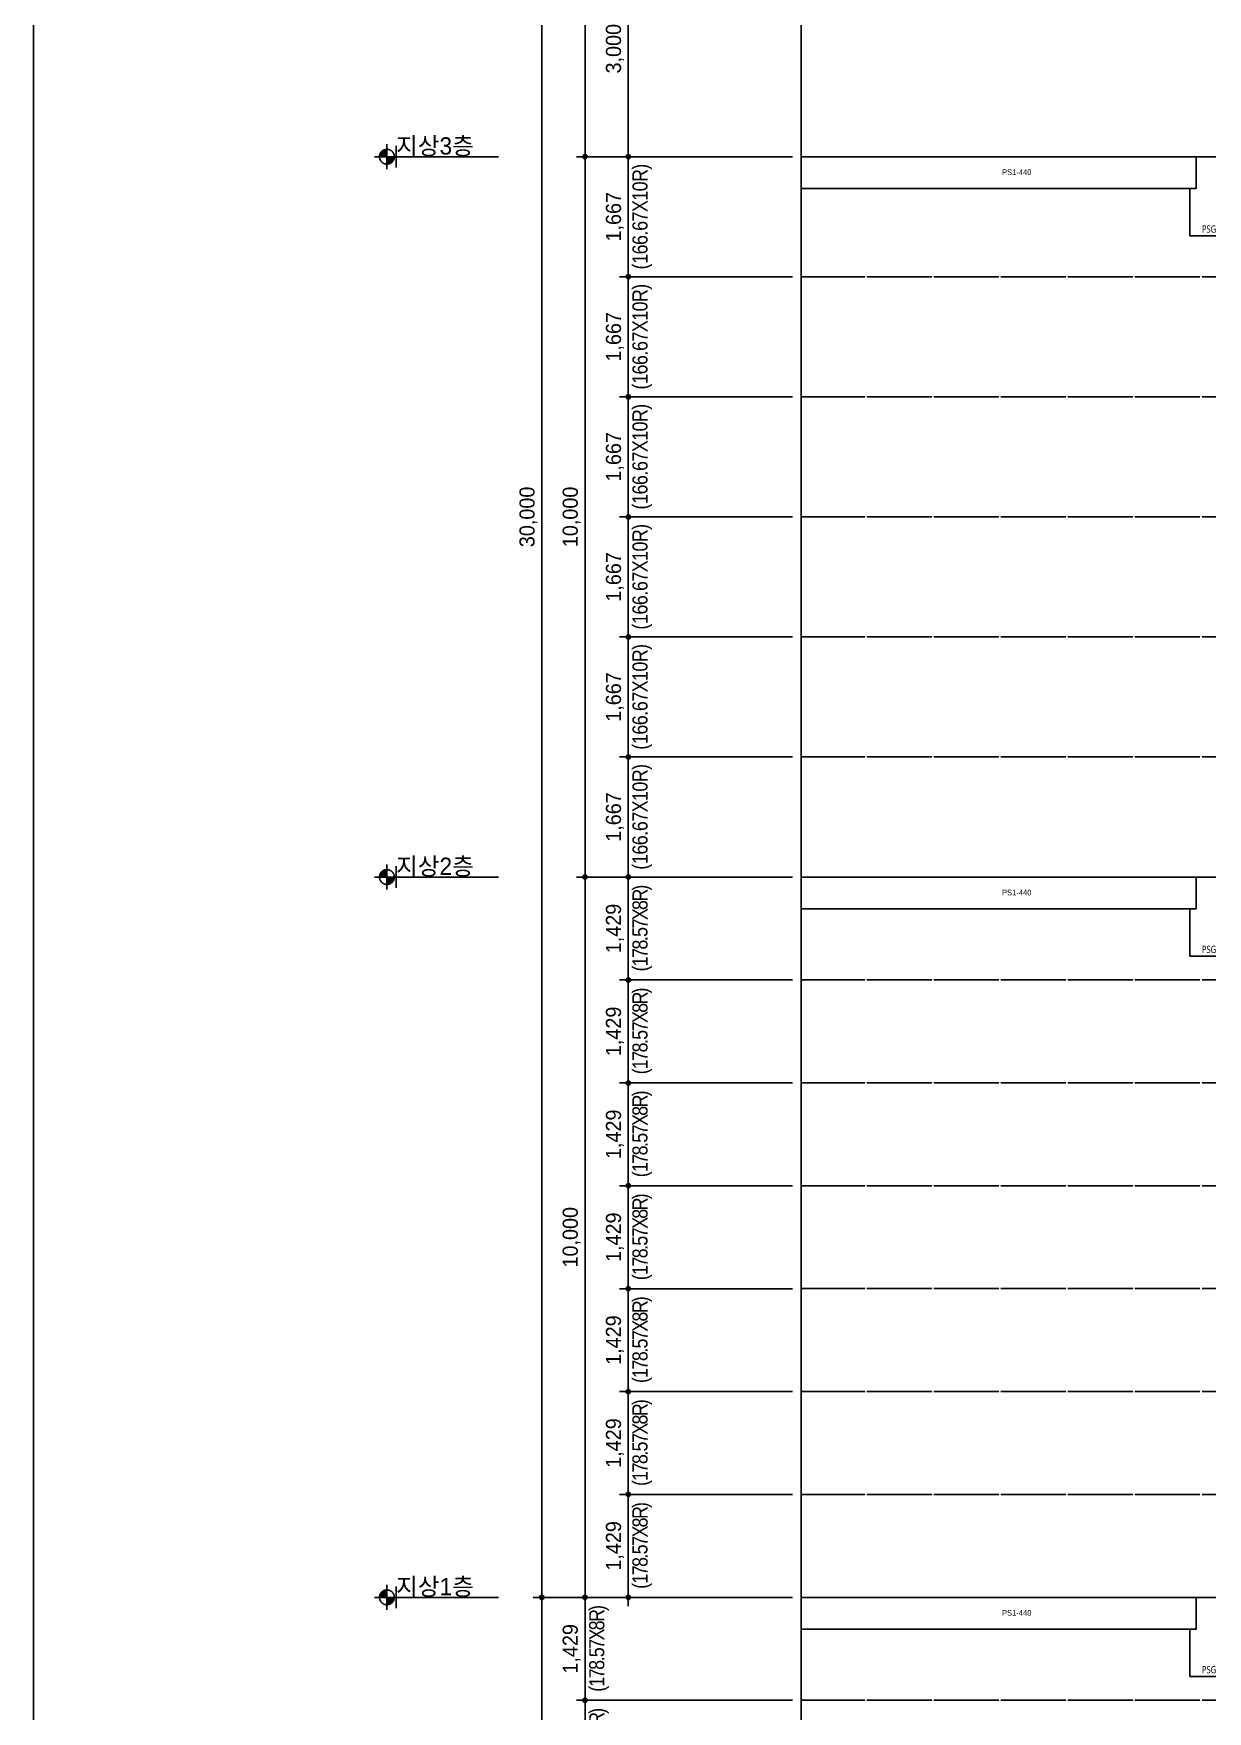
# Model space of a CAD drawing. Header units: millimetres. Extents: x 11948722 to 13111668, y -10771712 to -10232988.
# Drawn here: x 12495466 to 12511761, y -10493287 to -10469994 of the extents above; entities that cross this region are included whole.
import ezdxf
from ezdxf.enums import TextEntityAlignment as Align

# ---------------------------------------------------------------- set-up
doc = ezdxf.new("R2010")
doc.units = ezdxf.units.MM
doc.header["$LTSCALE"] = 150
doc.header["$MEASUREMENT"] = 0
doc.linetypes.add('CEN', pattern=[6.2, 6, -0.1, 0, -0.1])
doc.linetypes.add('Xref-계단단면도$0$CEN', pattern=[62, 60, -1, 0, -1])
doc.layers.get('0').update_dxf_attribs({"linetype": 'CONTINUOUS'})
doc.layers.get('Defpoints').update_dxf_attribs({"color": 117, "linetype": 'CONTINUOUS'})
for name, color, linetype in [('A-중심선', 10, 'CEN'), ('CON-C', 2, 'CONTINUOUS'), ('Xref-계단단면도$0$3 dim0', 7, 'CONTINUOUS'), ('Xref-계단단면도$0$A-TXT-3.0', 3, 'CONTINUOUS'), ('Xref-계단단면도$0$SYM', 7, 'CONTINUOUS'), ('Xref-계단단면도$0$SYM-1', 7, 'CONTINUOUS')]:
    doc.layers.add(name, color=color, linetype=linetype)
doc.styles.get("Standard").update_dxf_attribs({"font": 'NanumGothic.ttf'})
doc.styles.add('Xref-계단단면도$0$나눔고딕 Se', font='')
doc.styles.add('Xref-계단단면도$0$돋움', font='')
doc.styles.get('Xref-계단단면도$0$나눔고딕 Se').set_extended_font_data('Dotum')
doc.styles.get('Xref-계단단면도$0$돋움').set_extended_font_data('Dotum')
doc.dimstyles.new('Xref-계단단면도$0$A1-100', dxfattribs={"dimtxt": 3, "dimasz": 1, "dimexe": 2, "dimexo": 2, "dimgap": 1, "dimtad": 1, "dimdec": 0, "dimzin": 12, "dimdsep": 46, "dimlunit": 6, "dimtxsty": 'Xref-계단단면도$0$나눔고딕 Se', "dimblk1": 'Xref-계단단면도$0$DIMDOT', "dimblk2": 'Xref-계단단면도$0$DIMDOT', "dimsah": 1, "dimcen": -1, "dimdle": 2, "dimclrd": 256, "dimclre": 256, "dimclrt": 3, "dimadec": 0, "dimazin": 0, "dimtfac": 1, "dimtdec": 0, "dimtix": 1, "dimtmove": 2, "dimatfit": 3, "dimldrblk": 'Xref-계단단면도$0$DIMDOT', "dimfxl": 1, "dimtvp": 1, "dimtolj": 1, "dimtzin": 12, "dimlwd": -1, "dimlwe": -1, "dimarcsym": 0})

# ---------------------------------------------------------------- blocks, each defined once
blk = doc.blocks.new('Xref-계단단면도$0$DIMDOT')
at = {"color": 0}
blk.add_line((-2, 0), (2, 0), dxfattribs=at)
for radius in [0.5, 0.25]:
    blk.add_circle((0, 0), radius, dxfattribs=at)
blk = doc.blocks.new('*D244')
at = {"layer": 'Defpoints', "color": 0, "ltscale": 1200}
for p in [(12502521, -10461704), (12506121, -10461704), (12506121, -10491704)]:
    blk.add_point(p, dxfattribs=at)
at = {"layer": 'Xref-계단단면도$0$3 dim0'}
for p, q in [((12506001, -10461704), (12502401, -10461704)), ((12502521, -10491644), (12502521, -10461764)), ((12506001, -10491704), (12502401, -10491704))]:
    blk.add_line(p, q, dxfattribs=at)
at = {"layer": 'Xref-계단단면도$0$3 dim0', "ltscale": 1200, "xscale": 60, "yscale": 60, "zscale": 60}
for p, rotation in [((12502521, -10461704), 90), ((12502521, -10491704), 270)]:
    blk.add_blockref('Xref-계단단면도$0$DIMDOT', p, dxfattribs=dict(at, rotation=rotation))
at = {"layer": 'Xref-계단단면도$0$3 dim0', "color": 3, "ltscale": 1200, "insert": (12502335, -10476704), "char_height": 210, "attachment_point": 5, "rotation": 90, "style": 'Xref-계단단면도$0$나눔고딕 Se'}
blk.add_mtext('\\A1;30,000', dxfattribs=at)
blk = doc.blocks.new('*D245')
at = {"layer": 'Defpoints', "color": 0, "ltscale": 1200}
for p in [(12506121, -10491704), (12502521, -10501704), (12506121, -10501704)]:
    blk.add_point(p, dxfattribs=at)
at = {"layer": 'Xref-계단단면도$0$3 dim0'}
for p, q in [((12506001, -10491704), (12502401, -10491704)), ((12502521, -10491764), (12502521, -10501644)), ((12506001, -10501704), (12502401, -10501704))]:
    blk.add_line(p, q, dxfattribs=at)
at = {"layer": 'Xref-계단단면도$0$3 dim0', "ltscale": 1200, "xscale": 60, "yscale": 60, "zscale": 60}
for p, rotation in [((12502521, -10491704), 90), ((12502521, -10501704), 270)]:
    blk.add_blockref('Xref-계단단면도$0$DIMDOT', p, dxfattribs=dict(at, rotation=rotation))
at = {"layer": 'Xref-계단단면도$0$3 dim0', "color": 3, "ltscale": 1200, "insert": (12502335, -10496704), "char_height": 210, "attachment_point": 5, "rotation": 90, "style": 'Xref-계단단면도$0$나눔고딕 Se'}
blk.add_mtext('\\A1;10,000', dxfattribs=at)
blk = doc.blocks.new('*D246')
at = {"layer": 'Defpoints', "color": 0, "ltscale": 1200}
for p in [(12503121, -10461704), (12506121, -10461704), (12506121, -10471704)]:
    blk.add_point(p, dxfattribs=at)
at = {"layer": 'Xref-계단단면도$0$3 dim0'}
for p, q in [((12506001, -10461704), (12503001, -10461704)), ((12503121, -10471644), (12503121, -10461764)), ((12506001, -10471704), (12503001, -10471704))]:
    blk.add_line(p, q, dxfattribs=at)
at = {"layer": 'Xref-계단단면도$0$3 dim0', "ltscale": 1200, "xscale": 60, "yscale": 60, "zscale": 60}
for p, rotation in [((12503121, -10461704), 90), ((12503121, -10471704), 270)]:
    blk.add_blockref('Xref-계단단면도$0$DIMDOT', p, dxfattribs=dict(at, rotation=rotation))
at = {"layer": 'Xref-계단단면도$0$3 dim0', "color": 3, "ltscale": 1200, "insert": (12502935, -10466704), "char_height": 210, "attachment_point": 5, "rotation": 90, "style": 'Xref-계단단면도$0$나눔고딕 Se'}
blk.add_mtext('\\A1;10,000', dxfattribs=at)
blk = doc.blocks.new('*D254')
at = {"layer": 'Defpoints', "color": 0, "ltscale": 1200}
for p in [(12503121, -10471704), (12506121, -10471704), (12506121, -10481704)]:
    blk.add_point(p, dxfattribs=at)
at = {"layer": 'Xref-계단단면도$0$3 dim0'}
for p, q in [((12506001, -10471704), (12503001, -10471704)), ((12503121, -10481644), (12503121, -10471764)), ((12506001, -10481704), (12503001, -10481704))]:
    blk.add_line(p, q, dxfattribs=at)
at = {"layer": 'Xref-계단단면도$0$3 dim0', "ltscale": 1200, "xscale": 60, "yscale": 60, "zscale": 60}
for p, rotation in [((12503121, -10471704), 90), ((12503121, -10481704), 270)]:
    blk.add_blockref('Xref-계단단면도$0$DIMDOT', p, dxfattribs=dict(at, rotation=rotation))
at = {"layer": 'Xref-계단단면도$0$3 dim0', "color": 3, "ltscale": 1200, "insert": (12502935, -10476704), "char_height": 210, "attachment_point": 5, "rotation": 90, "style": 'Xref-계단단면도$0$나눔고딕 Se'}
blk.add_mtext('\\A1;10,000', dxfattribs=at)
blk = doc.blocks.new('*D255')
at = {"layer": 'Defpoints', "color": 0, "ltscale": 1200}
for p in [(12503121, -10481704), (12506121, -10481704), (12506121, -10491704)]:
    blk.add_point(p, dxfattribs=at)
at = {"layer": 'Xref-계단단면도$0$3 dim0'}
for p, q in [((12506001, -10481704), (12503001, -10481704)), ((12503121, -10491644), (12503121, -10481764)), ((12506001, -10491704), (12503001, -10491704))]:
    blk.add_line(p, q, dxfattribs=at)
at = {"layer": 'Xref-계단단면도$0$3 dim0', "ltscale": 1200, "xscale": 60, "yscale": 60, "zscale": 60}
for p, rotation in [((12503121, -10481704), 90), ((12503121, -10491704), 270)]:
    blk.add_blockref('Xref-계단단면도$0$DIMDOT', p, dxfattribs=dict(at, rotation=rotation))
at = {"layer": 'Xref-계단단면도$0$3 dim0', "color": 3, "ltscale": 1200, "insert": (12502935, -10486704), "char_height": 210, "attachment_point": 5, "rotation": 90, "style": 'Xref-계단단면도$0$나눔고딕 Se'}
blk.add_mtext('\\A1;10,000', dxfattribs=at)
blk = doc.blocks.new('*D263')
at = {"layer": 'Defpoints', "color": 0, "ltscale": 1200}
for p in [(12506121, -10471704), (12503721, -10473370), (12506121, -10473370)]:
    blk.add_point(p, dxfattribs=at)
at = {"layer": 'Xref-계단단면도$0$3 dim0'}
for p, q in [((12506001, -10471704), (12503601, -10471704)), ((12503721, -10471644), (12503721, -10471584)), ((12503721, -10471704), (12503721, -10473370)), ((12506001, -10473370), (12503601, -10473370)), ((12503721, -10473430), (12503721, -10473490))]:
    blk.add_line(p, q, dxfattribs=at)
at = {"layer": 'Xref-계단단면도$0$3 dim0', "ltscale": 1200, "xscale": 60, "yscale": 60, "zscale": 60}
for p, rotation in [((12503721, -10471704), 270), ((12503721, -10473370), 90)]:
    blk.add_blockref('Xref-계단단면도$0$DIMDOT', p, dxfattribs=dict(at, rotation=rotation))
at = {"layer": 'Xref-계단단면도$0$3 dim0', "color": 3, "ltscale": 1200, "char_height": 210, "attachment_point": 5, "rotation": 90, "style": 'Xref-계단단면도$0$나눔고딕 Se'}
for s, insert in [('\\W0.9;\\T0.95;(166.67X10R)', (12503915, -10472537)), ('\\A1;1,667', (12503535, -10472537))]:
    blk.add_mtext(s, dxfattribs=dict(at, insert=insert))
blk = doc.blocks.new('*D264')
at = {"layer": 'Defpoints', "color": 0, "ltscale": 1200}
for p in [(12503721, -10468704), (12506121, -10468704), (12506121, -10471704)]:
    blk.add_point(p, dxfattribs=at)
at = {"layer": 'Xref-계단단면도$0$3 dim0'}
for p, q in [((12506001, -10468704), (12503601, -10468704)), ((12503721, -10471644), (12503721, -10468764)), ((12506001, -10471704), (12503601, -10471704))]:
    blk.add_line(p, q, dxfattribs=at)
at = {"layer": 'Xref-계단단면도$0$3 dim0', "ltscale": 1200, "xscale": 60, "yscale": 60, "zscale": 60}
for p, rotation in [((12503721, -10468704), 90), ((12503721, -10471704), 270)]:
    blk.add_blockref('Xref-계단단면도$0$DIMDOT', p, dxfattribs=dict(at, rotation=rotation))
at = {"layer": 'Xref-계단단면도$0$3 dim0', "color": 3, "ltscale": 1200, "insert": (12503535, -10470204), "char_height": 210, "attachment_point": 5, "rotation": 90, "style": 'Xref-계단단면도$0$나눔고딕 Se'}
blk.add_mtext('\\A1;3,000', dxfattribs=at)
blk = doc.blocks.new('*D258')
at = {"layer": 'Defpoints', "color": 0, "ltscale": 1200}
for p in [(12506121, -10473370), (12503721, -10475037), (12506121, -10475037)]:
    blk.add_point(p, dxfattribs=at)
at = {"layer": 'Xref-계단단면도$0$3 dim0'}
for p, q in [((12503721, -10473310), (12503721, -10473250)), ((12506001, -10473370), (12503601, -10473370)), ((12503721, -10473370), (12503721, -10475037)), ((12506001, -10475037), (12503601, -10475037)), ((12503721, -10475097), (12503721, -10475157))]:
    blk.add_line(p, q, dxfattribs=at)
at = {"layer": 'Xref-계단단면도$0$3 dim0', "ltscale": 1200, "xscale": 60, "yscale": 60, "zscale": 60}
for p, rotation in [((12503721, -10473370), 270), ((12503721, -10475037), 90)]:
    blk.add_blockref('Xref-계단단면도$0$DIMDOT', p, dxfattribs=dict(at, rotation=rotation))
at = {"layer": 'Xref-계단단면도$0$3 dim0', "color": 3, "ltscale": 1200, "char_height": 210, "attachment_point": 5, "rotation": 90, "style": 'Xref-계단단면도$0$나눔고딕 Se'}
for s, insert in [('\\W0.9;\\T0.95;(166.67X10R)', (12503915, -10474204)), ('\\A1;1,667', (12503535, -10474204))]:
    blk.add_mtext(s, dxfattribs=dict(at, insert=insert))
blk = doc.blocks.new('*D259')
at = {"layer": 'Defpoints', "color": 0, "ltscale": 1200}
for p in [(12506121, -10475037), (12503721, -10476704), (12506121, -10476704)]:
    blk.add_point(p, dxfattribs=at)
at = {"layer": 'Xref-계단단면도$0$3 dim0'}
for p, q in [((12503721, -10474977), (12503721, -10474917)), ((12506001, -10475037), (12503601, -10475037)), ((12503721, -10475037), (12503721, -10476704)), ((12506001, -10476704), (12503601, -10476704)), ((12503721, -10476764), (12503721, -10476824))]:
    blk.add_line(p, q, dxfattribs=at)
at = {"layer": 'Xref-계단단면도$0$3 dim0', "ltscale": 1200, "xscale": 60, "yscale": 60, "zscale": 60}
for p, rotation in [((12503721, -10475037), 270), ((12503721, -10476704), 90)]:
    blk.add_blockref('Xref-계단단면도$0$DIMDOT', p, dxfattribs=dict(at, rotation=rotation))
at = {"layer": 'Xref-계단단면도$0$3 dim0', "color": 3, "ltscale": 1200, "char_height": 210, "attachment_point": 5, "rotation": 90, "style": 'Xref-계단단면도$0$나눔고딕 Se'}
for s, insert in [('\\W0.9;\\T0.95;(166.67X10R)', (12503915, -10475870)), ('\\A1;1,667', (12503535, -10475870))]:
    blk.add_mtext(s, dxfattribs=dict(at, insert=insert))
blk = doc.blocks.new('*D260')
at = {"layer": 'Defpoints', "color": 0, "ltscale": 1200}
for p in [(12506121, -10476704), (12503721, -10478370), (12506121, -10478370)]:
    blk.add_point(p, dxfattribs=at)
at = {"layer": 'Xref-계단단면도$0$3 dim0'}
for p, q in [((12503721, -10476644), (12503721, -10476584)), ((12506001, -10476704), (12503601, -10476704)), ((12503721, -10476704), (12503721, -10478370)), ((12506001, -10478370), (12503601, -10478370)), ((12503721, -10478430), (12503721, -10478490))]:
    blk.add_line(p, q, dxfattribs=at)
at = {"layer": 'Xref-계단단면도$0$3 dim0', "ltscale": 1200, "xscale": 60, "yscale": 60, "zscale": 60}
for p, rotation in [((12503721, -10476704), 270), ((12503721, -10478370), 90)]:
    blk.add_blockref('Xref-계단단면도$0$DIMDOT', p, dxfattribs=dict(at, rotation=rotation))
at = {"layer": 'Xref-계단단면도$0$3 dim0', "color": 3, "ltscale": 1200, "char_height": 210, "attachment_point": 5, "rotation": 90, "style": 'Xref-계단단면도$0$나눔고딕 Se'}
for s, insert in [('\\W0.9;\\T0.95;(166.67X10R)', (12503915, -10477537)), ('\\A1;1,667', (12503535, -10477537))]:
    blk.add_mtext(s, dxfattribs=dict(at, insert=insert))
blk = doc.blocks.new('*D261')
at = {"layer": 'Defpoints', "color": 0, "ltscale": 1200}
for p in [(12506121, -10478370), (12503721, -10480037), (12506121, -10480037)]:
    blk.add_point(p, dxfattribs=at)
at = {"layer": 'Xref-계단단면도$0$3 dim0'}
for p, q in [((12503721, -10478310), (12503721, -10478250)), ((12506001, -10478370), (12503601, -10478370)), ((12503721, -10478370), (12503721, -10480037)), ((12506001, -10480037), (12503601, -10480037)), ((12503721, -10480097), (12503721, -10480157))]:
    blk.add_line(p, q, dxfattribs=at)
at = {"layer": 'Xref-계단단면도$0$3 dim0', "ltscale": 1200, "xscale": 60, "yscale": 60, "zscale": 60}
for p, rotation in [((12503721, -10478370), 270), ((12503721, -10480037), 90)]:
    blk.add_blockref('Xref-계단단면도$0$DIMDOT', p, dxfattribs=dict(at, rotation=rotation))
at = {"layer": 'Xref-계단단면도$0$3 dim0', "color": 3, "ltscale": 1200, "char_height": 210, "attachment_point": 5, "rotation": 90, "style": 'Xref-계단단면도$0$나눔고딕 Se'}
for s, insert in [('\\W0.9;\\T0.95;(166.67X10R)', (12503915, -10479204)), ('\\A1;1,667', (12503535, -10479204))]:
    blk.add_mtext(s, dxfattribs=dict(at, insert=insert))
blk = doc.blocks.new('*D262')
at = {"layer": 'Defpoints', "color": 0, "ltscale": 1200}
for p in [(12506121, -10480037), (12503721, -10481704), (12506121, -10481704)]:
    blk.add_point(p, dxfattribs=at)
at = {"layer": 'Xref-계단단면도$0$3 dim0'}
for p, q in [((12506001, -10480037), (12503601, -10480037)), ((12503721, -10479977), (12503721, -10479917)), ((12503721, -10480037), (12503721, -10481704)), ((12506001, -10481704), (12503601, -10481704)), ((12503721, -10481764), (12503721, -10481824))]:
    blk.add_line(p, q, dxfattribs=at)
at = {"layer": 'Xref-계단단면도$0$3 dim0', "ltscale": 1200, "xscale": 60, "yscale": 60, "zscale": 60}
for p, rotation in [((12503721, -10480037), 270), ((12503721, -10481704), 90)]:
    blk.add_blockref('Xref-계단단면도$0$DIMDOT', p, dxfattribs=dict(at, rotation=rotation))
at = {"layer": 'Xref-계단단면도$0$3 dim0', "color": 3, "ltscale": 1200, "char_height": 210, "attachment_point": 5, "rotation": 90, "style": 'Xref-계단단면도$0$나눔고딕 Se'}
for s, insert in [('\\W0.9;\\T0.95;(166.67X10R)', (12503915, -10480870)), ('\\A1;1,667', (12503535, -10480870))]:
    blk.add_mtext(s, dxfattribs=dict(at, insert=insert))
blk = doc.blocks.new('*D918')
at = {"layer": 'Defpoints', "color": 0, "ltscale": 1200}
for p in [(12506121, -10481704), (12503721, -10483132), (12506121, -10483132)]:
    blk.add_point(p, dxfattribs=at)
at = {"layer": 'Xref-계단단면도$0$3 dim0'}
for p, q in [((12506001, -10481704), (12503601, -10481704)), ((12503721, -10481764), (12503721, -10483072)), ((12506001, -10483132), (12503601, -10483132))]:
    blk.add_line(p, q, dxfattribs=at)
at = {"layer": 'Xref-계단단면도$0$3 dim0', "ltscale": 1200, "xscale": 60, "yscale": 60, "zscale": 60}
for p, rotation in [((12503721, -10481704), 90), ((12503721, -10483132), 270)]:
    blk.add_blockref('Xref-계단단면도$0$DIMDOT', p, dxfattribs=dict(at, rotation=rotation))
at = {"layer": 'Xref-계단단면도$0$3 dim0', "color": 3, "ltscale": 1200, "char_height": 210, "attachment_point": 5, "rotation": 90, "style": 'Xref-계단단면도$0$나눔고딕 Se'}
for s, insert in [('\\W0.9;\\T0.8;(178.57X8R)', (12503915, -10482418)), ('\\A1;1,429', (12503535, -10482418))]:
    blk.add_mtext(s, dxfattribs=dict(at, insert=insert))
blk = doc.blocks.new('*D919')
at = {"layer": 'Defpoints', "color": 0, "ltscale": 1200}
for p in [(12506121, -10483132), (12503721, -10484561), (12506121, -10484561)]:
    blk.add_point(p, dxfattribs=at)
at = {"layer": 'Xref-계단단면도$0$3 dim0'}
for p, q in [((12506001, -10483132), (12503601, -10483132)), ((12503721, -10483192), (12503721, -10484501)), ((12506001, -10484561), (12503601, -10484561))]:
    blk.add_line(p, q, dxfattribs=at)
at = {"layer": 'Xref-계단단면도$0$3 dim0', "ltscale": 1200, "xscale": 60, "yscale": 60, "zscale": 60}
for p, rotation in [((12503721, -10483132), 90), ((12503721, -10484561), 270)]:
    blk.add_blockref('Xref-계단단면도$0$DIMDOT', p, dxfattribs=dict(at, rotation=rotation))
at = {"layer": 'Xref-계단단면도$0$3 dim0', "color": 3, "ltscale": 1200, "char_height": 210, "attachment_point": 5, "rotation": 90, "style": 'Xref-계단단면도$0$나눔고딕 Se'}
for s, insert in [('\\W0.9;\\T0.8;(178.57X8R)', (12503915, -10483846)), ('\\A1;1,429', (12503535, -10483846))]:
    blk.add_mtext(s, dxfattribs=dict(at, insert=insert))
blk = doc.blocks.new('*D941')
at = {"layer": 'Defpoints', "color": 0, "ltscale": 1200}
for p in [(12506121, -10484561), (12503721, -10485989), (12506121, -10485989)]:
    blk.add_point(p, dxfattribs=at)
at = {"layer": 'Xref-계단단면도$0$3 dim0'}
for p, q in [((12506001, -10484561), (12503601, -10484561)), ((12503721, -10484621), (12503721, -10485929)), ((12506001, -10485989), (12503601, -10485989))]:
    blk.add_line(p, q, dxfattribs=at)
at = {"layer": 'Xref-계단단면도$0$3 dim0', "ltscale": 1200, "xscale": 60, "yscale": 60, "zscale": 60}
for p, rotation in [((12503721, -10484561), 90), ((12503721, -10485989), 270)]:
    blk.add_blockref('Xref-계단단면도$0$DIMDOT', p, dxfattribs=dict(at, rotation=rotation))
at = {"layer": 'Xref-계단단면도$0$3 dim0', "color": 3, "ltscale": 1200, "char_height": 210, "attachment_point": 5, "rotation": 90, "style": 'Xref-계단단면도$0$나눔고딕 Se'}
for s, insert in [('\\W0.9;\\T0.8;(178.57X8R)', (12503915, -10485275)), ('\\A1;1,429', (12503535, -10485275))]:
    blk.add_mtext(s, dxfattribs=dict(at, insert=insert))
blk = doc.blocks.new('*D942')
at = {"layer": 'Defpoints', "color": 0, "ltscale": 1200}
for p in [(12506121, -10485989), (12503721, -10487418), (12506121, -10487418)]:
    blk.add_point(p, dxfattribs=at)
at = {"layer": 'Xref-계단단면도$0$3 dim0'}
for p, q in [((12506001, -10485989), (12503601, -10485989)), ((12503721, -10486049), (12503721, -10487358)), ((12506001, -10487418), (12503601, -10487418))]:
    blk.add_line(p, q, dxfattribs=at)
at = {"layer": 'Xref-계단단면도$0$3 dim0', "ltscale": 1200, "xscale": 60, "yscale": 60, "zscale": 60}
for p, rotation in [((12503721, -10485989), 90), ((12503721, -10487418), 270)]:
    blk.add_blockref('Xref-계단단면도$0$DIMDOT', p, dxfattribs=dict(at, rotation=rotation))
at = {"layer": 'Xref-계단단면도$0$3 dim0', "color": 3, "ltscale": 1200, "char_height": 210, "attachment_point": 5, "rotation": 90, "style": 'Xref-계단단면도$0$나눔고딕 Se'}
for s, insert in [('\\W0.9;\\T0.8;(178.57X8R)', (12503915, -10486704)), ('\\A1;1,429', (12503535, -10486704))]:
    blk.add_mtext(s, dxfattribs=dict(at, insert=insert))
blk = doc.blocks.new('*D943')
at = {"layer": 'Defpoints', "color": 0, "ltscale": 1200}
for p in [(12506121, -10487418), (12503721, -10488846), (12506121, -10488846)]:
    blk.add_point(p, dxfattribs=at)
at = {"layer": 'Xref-계단단면도$0$3 dim0'}
for p, q in [((12506001, -10487418), (12503601, -10487418)), ((12503721, -10487478), (12503721, -10488786)), ((12506001, -10488846), (12503601, -10488846))]:
    blk.add_line(p, q, dxfattribs=at)
at = {"layer": 'Xref-계단단면도$0$3 dim0', "ltscale": 1200, "xscale": 60, "yscale": 60, "zscale": 60}
for p, rotation in [((12503721, -10487418), 90), ((12503721, -10488846), 270)]:
    blk.add_blockref('Xref-계단단면도$0$DIMDOT', p, dxfattribs=dict(at, rotation=rotation))
at = {"layer": 'Xref-계단단면도$0$3 dim0', "color": 3, "ltscale": 1200, "char_height": 210, "attachment_point": 5, "rotation": 90, "style": 'Xref-계단단면도$0$나눔고딕 Se'}
for s, insert in [('\\W0.9;\\T0.8;(178.57X8R)', (12503915, -10488132)), ('\\A1;1,429', (12503535, -10488132))]:
    blk.add_mtext(s, dxfattribs=dict(at, insert=insert))
blk = doc.blocks.new('*D944')
at = {"layer": 'Defpoints', "color": 0, "ltscale": 1200}
for p in [(12506121, -10488846), (12503721, -10490275), (12506121, -10490275)]:
    blk.add_point(p, dxfattribs=at)
at = {"layer": 'Xref-계단단면도$0$3 dim0'}
for p, q in [((12506001, -10488846), (12503601, -10488846)), ((12503721, -10488906), (12503721, -10490215)), ((12506001, -10490275), (12503601, -10490275))]:
    blk.add_line(p, q, dxfattribs=at)
at = {"layer": 'Xref-계단단면도$0$3 dim0', "ltscale": 1200, "xscale": 60, "yscale": 60, "zscale": 60}
for p, rotation in [((12503721, -10488846), 90), ((12503721, -10490275), 270)]:
    blk.add_blockref('Xref-계단단면도$0$DIMDOT', p, dxfattribs=dict(at, rotation=rotation))
at = {"layer": 'Xref-계단단면도$0$3 dim0', "color": 3, "ltscale": 1200, "char_height": 210, "attachment_point": 5, "rotation": 90, "style": 'Xref-계단단면도$0$나눔고딕 Se'}
for s, insert in [('\\W0.9;\\T0.8;(178.57X8R)', (12503915, -10489561)), ('\\A1;1,429', (12503535, -10489561))]:
    blk.add_mtext(s, dxfattribs=dict(at, insert=insert))
blk = doc.blocks.new('*D945')
at = {"layer": 'Defpoints', "color": 0, "ltscale": 1200}
for p in [(12506121, -10490275), (12503721, -10491704), (12506121, -10491704)]:
    blk.add_point(p, dxfattribs=at)
at = {"layer": 'Xref-계단단면도$0$3 dim0'}
for p, q in [((12506001, -10490275), (12503601, -10490275)), ((12503721, -10490335), (12503721, -10491644)), ((12506001, -10491704), (12503601, -10491704))]:
    blk.add_line(p, q, dxfattribs=at)
at = {"layer": 'Xref-계단단면도$0$3 dim0', "ltscale": 1200, "xscale": 60, "yscale": 60, "zscale": 60}
for p, rotation in [((12503721, -10490275), 90), ((12503721, -10491704), 270)]:
    blk.add_blockref('Xref-계단단면도$0$DIMDOT', p, dxfattribs=dict(at, rotation=rotation))
at = {"layer": 'Xref-계단단면도$0$3 dim0', "color": 3, "ltscale": 1200, "char_height": 210, "attachment_point": 5, "rotation": 90, "style": 'Xref-계단단면도$0$나눔고딕 Se'}
for s, insert in [('\\W0.9;\\T0.8;(178.57X8R)', (12503915, -10490989)), ('\\A1;1,429', (12503535, -10490989))]:
    blk.add_mtext(s, dxfattribs=dict(at, insert=insert))
blk = doc.blocks.new('*D946')
at = {"layer": 'Defpoints', "color": 0, "ltscale": 1200}
for p in [(12506121, -10491704), (12503121, -10493132), (12506121, -10493132)]:
    blk.add_point(p, dxfattribs=at)
at = {"layer": 'Xref-계단단면도$0$3 dim0'}
for p, q in [((12506001, -10491704), (12503001, -10491704)), ((12503121, -10491764), (12503121, -10493072)), ((12506001, -10493132), (12503001, -10493132))]:
    blk.add_line(p, q, dxfattribs=at)
at = {"layer": 'Xref-계단단면도$0$3 dim0', "ltscale": 1200, "xscale": 60, "yscale": 60, "zscale": 60}
for p, rotation in [((12503121, -10491704), 90), ((12503121, -10493132), 270)]:
    blk.add_blockref('Xref-계단단면도$0$DIMDOT', p, dxfattribs=dict(at, rotation=rotation))
at = {"layer": 'Xref-계단단면도$0$3 dim0', "color": 3, "ltscale": 1200, "char_height": 210, "attachment_point": 5, "rotation": 90, "style": 'Xref-계단단면도$0$나눔고딕 Se'}
for s, insert in [('\\W0.9;\\T0.8;(178.57X8R)', (12503315, -10492418)), ('\\A1;1,429', (12502935, -10492418))]:
    blk.add_mtext(s, dxfattribs=dict(at, insert=insert))
blk = doc.blocks.new('*D947')
at = {"layer": 'Defpoints', "color": 0, "ltscale": 1200}
for p in [(12506121, -10493132), (12503121, -10494561), (12506121, -10494561)]:
    blk.add_point(p, dxfattribs=at)
at = {"layer": 'Xref-계단단면도$0$3 dim0'}
for p, q in [((12506001, -10493132), (12503001, -10493132)), ((12503121, -10493192), (12503121, -10494501)), ((12506001, -10494561), (12503001, -10494561))]:
    blk.add_line(p, q, dxfattribs=at)
at = {"layer": 'Xref-계단단면도$0$3 dim0', "ltscale": 1200, "xscale": 60, "yscale": 60, "zscale": 60}
for p, rotation in [((12503121, -10493132), 90), ((12503121, -10494561), 270)]:
    blk.add_blockref('Xref-계단단면도$0$DIMDOT', p, dxfattribs=dict(at, rotation=rotation))
at = {"layer": 'Xref-계단단면도$0$3 dim0', "color": 3, "ltscale": 1200, "char_height": 210, "attachment_point": 5, "rotation": 90, "style": 'Xref-계단단면도$0$나눔고딕 Se'}
for s, insert in [('\\W0.9;\\T0.8;(178.57X8R)', (12503315, -10493846)), ('\\A1;1,429', (12502935, -10493846))]:
    blk.add_mtext(s, dxfattribs=dict(at, insert=insert))
blk = doc.blocks.new('PSG4p')
at = {"layer": 'CON-C', "ltscale": 1200, "flags": 128}
blk.add_lwpolyline([(-400, 0), (-400, 660), (-310, 660), (-310, 1100), (400, 1100), (400, 1100), (400, 1100), (400, 0)], close=True, dxfattribs=at)
at = {"layer": 'Defpoints', "color": 1, "width": 0.8}
blk.add_text('PSG4p', height=99.8, dxfattribs=at).set_placement((-231, 96), align=Align.MIDDLE_LEFT)

msp = doc.modelspace()

# ---------------------------------------------------------------- hatches: boundary and pattern name
at = {"layer": 'Xref-계단단면도$0$SYM', "linetype": 'Xref-계단단면도$0$CEN'}
h = msp.add_hatch(color=7, dxfattribs=at)
h.paths.add_polyline_path([(12500473.9, -10471703.5), (12500370.7, -10471703.5), (12500370.7, -10471806.7, 0.4142136)])
h.paths.add_polyline_path([(12500370.7, -10471600.3, 0.4142136), (12500267.5, -10471703.5), (12500370.7, -10471703.5)])
h = msp.add_hatch(color=7, dxfattribs=at)
h.paths.add_polyline_path([(12500473.9, -10481703.5), (12500370.7, -10481703.5), (12500370.7, -10481806.7, 0.4142136)])
h.paths.add_polyline_path([(12500370.7, -10481600.3, 0.4142136), (12500267.5, -10481703.5), (12500370.7, -10481703.5)])
h = msp.add_hatch(color=7, dxfattribs=at)
h.paths.add_polyline_path([(12500473.9, -10491703.5), (12500370.7, -10491703.5), (12500370.7, -10491806.7, 0.4142136)])
h.paths.add_polyline_path([(12500370.7, -10491600.3, 0.4142136), (12500267.5, -10491703.5), (12500370.7, -10491703.5)])

# ---------------------------------------------------------------- linework, layer by layer
at = {"layer": 'A-중심선'}
for p, q in [((12523746.5, -10471703.5), (12506120.5, -10471703.5)), ((12523746.5, -10473370.2), (12506120.5, -10473370.2)), ((12523746.5, -10475036.9), (12506120.5, -10475036.9)), ((12523746.5, -10476703.5), (12506120.5, -10476703.5)), ((12523746.5, -10478370.2), (12506120.5, -10478370.2)), ((12523746.5, -10480036.9), (12506120.5, -10480036.9)), ((12523746.5, -10481703.5), (12506120.5, -10481703.5)), ((12523746.5, -10483132.1), (12506120.5, -10483132.1)), ((12523746.5, -10484560.7), (12506120.5, -10484560.7)), ((12523746.5, -10485989.2), (12506120.5, -10485989.2)), ((12523746.5, -10487417.8), (12506120.5, -10487417.8)), ((12523746.5, -10488846.4), (12506120.5, -10488846.4)), ((12523746.5, -10490275), (12506120.5, -10490275)), ((12523746.5, -10491703.5), (12506120.5, -10491703.5)), ((12523746.5, -10493132.1), (12506120.5, -10493132.1))]:
    msp.add_line(p, q, dxfattribs=at)
at = {"layer": 'CON-C', "ltscale": 1200}
for p, q in [((12511605.8, -10471703.5), (12506120.5, -10471703.5)), ((12511515.8, -10472143.5), (12506120.5, -10472143.5)), ((12511605.8, -10481703.5), (12506120.5, -10481703.5)), ((12511515.8, -10482143.5), (12506120.5, -10482143.5)), ((12511605.8, -10491703.5), (12506120.5, -10491703.5)), ((12511515.8, -10492143.5), (12506120.5, -10492143.5))]:
    msp.add_line(p, q, dxfattribs=at)
at = {"layer": 'Defpoints'}
for p, q in [((12500498.6, -10471853.5), (12500498.6, -10471553.5)), ((12500498.6, -10471853.5), (12500498.6, -10471553.5)), ((12500498.6, -10481853.5), (12500498.6, -10481553.5)), ((12500498.6, -10481853.5), (12500498.6, -10481553.5)), ((12500498.6, -10481853.5), (12500498.6, -10481553.5)), ((12500498.6, -10491853.5), (12500498.6, -10491553.5)), ((12500498.6, -10491853.5), (12500498.6, -10491553.5)), ((12500498.6, -10491853.5), (12500498.6, -10491553.5))]:
    msp.add_line(p, q, dxfattribs=at)
at = {"layer": 'Defpoints', "ltscale": 1200}
for points in [[(12495465.7, -10508461.3), (12536415.7, -10508461.3), (12536415.7, -10453936.3), (12495465.7, -10453936.3)], [(12506120.5, -10458703.5), (12523746.5, -10458703.5), (12523746.5, -10505543), (12506120.5, -10505543)]]:
    msp.add_lwpolyline(points, close=True, dxfattribs=at)
at = {"layer": 'Xref-계단단면도$0$SYM', "color": 7, "linetype": 'Xref-계단단면도$0$CEN'}
for p, q in [((12500198.6, -10471703.5), (12500542.7, -10471703.5)), ((12500370.7, -10471531.5), (12500370.7, -10471875.6)), ((12500198.6, -10481703.5), (12500542.7, -10481703.5)), ((12500370.7, -10481531.5), (12500370.7, -10481875.6)), ((12500198.6, -10491703.5), (12500542.7, -10491703.5)), ((12500370.7, -10491531.5), (12500370.7, -10491875.6))]:
    msp.add_line(p, q, dxfattribs=at)
for centre in [(12500370.7, -10471703.5), (12500370.7, -10481703.5), (12500370.7, -10491703.5)]:
    msp.add_circle(centre, 103.2, dxfattribs=at)
at = {"layer": 'Xref-계단단면도$0$SYM-1', "color": 7}
for p, q in [((12500198.6, -10471703.5), (12501920.5, -10471703.5)), ((12500198.6, -10481703.5), (12501920.5, -10481703.5)), ((12500198.6, -10491703.5), (12501920.5, -10491703.5))]:
    msp.add_line(p, q, dxfattribs=at)

# ---------------------------------------------------------------- block references
at = {"layer": 'CON-C', "ltscale": 1200}
for p in [(12511915.8, -10472803.5), (12511915.8, -10482803.5), (12511915.8, -10492803.5)]:
    msp.add_blockref('PSG4p', p, dxfattribs=at)

# ---------------------------------------------------------------- texts
at = {"layer": 'Defpoints', "style": 'Xref-계단단면도$0$돋움'}
for p in [(12508909.9, -10471958.5), (12508909.9, -10481958.5), (12508909.9, -10491958.5)]:
    msp.add_text('PS1-440', height=80, dxfattribs=at).set_placement(p)
at = {"layer": 'Xref-계단단면도$0$A-TXT-3.0', "style": 'Xref-계단단면도$0$돋움'}
for s, p in [('지상3층', (12500498.6, -10471553.5)), ('지상2층', (12500498.6, -10481553.5)), ('지상1층', (12500498.6, -10491553.5))]:
    msp.add_text(s, height=240, dxfattribs=at).set_placement(p, align=Align.MIDDLE_LEFT)

# ---------------------------------------------------------------- dimensions: what is measured, and where the dimension line sits
at = {"layer": 'Xref-계단단면도$0$3 dim0'}
for base, p1, p2, angle, picture, middle in [((12502520.5, -10461703.5), (12506120.5, -10491703.5), (12506120.5, -10461703.5), 90, '*D244', (12502335.1, -10476703.5)), ((12503120.5, -10461703.5), (12506120.5, -10471703.5), (12506120.5, -10461703.5), 270, '*D246', (12502935.1, -10466703.5)), ((12503720.5, -10468703.5), (12506120.5, -10471703.5), (12506120.5, -10468703.5), 270, '*D264', (12503535.1, -10470203.5)), ((12503120.5, -10471703.5), (12506120.5, -10481703.5), (12506120.5, -10471703.5), 270, '*D254', (12502935.1, -10476703.5)), ((12503120.5, -10481703.5), (12506120.5, -10491703.5), (12506120.5, -10481703.5), 270, '*D255', (12502935.1, -10486703.5)), ((12502520.5, -10501703.5), (12506120.5, -10491703.5), (12506120.5, -10501703.5), 270, '*D245', (12502335.1, -10496703.5))]:
    dim = msp.add_linear_dim(base=base, p1=p1, p2=p2, angle=angle, dimstyle='Xref-계단단면도$0$A1-100', override={"dimscale": 60, "dimtxt": 3.5}, dxfattribs=at)
    dim.commit()
    dim.dimension.update_dxf_attribs({"geometry": picture, "text_midpoint": middle})
for base, p1, p2, text, picture, middle in [((12503720.5, -10473370.2), (12506120.5, -10471703.5), (12506120.5, -10473370.2), '<>\\X\\W0.9;\\T0.95;(166.67X10R)', '*D263', (12503720.5, -10472536.9)), ((12503720.5, -10475036.9), (12506120.5, -10473370.2), (12506120.5, -10475036.9), '<>\\X\\W0.9;\\T0.95;(166.67X10R)', '*D258', (12503720.5, -10474203.5)), ((12503720.5, -10476703.5), (12506120.5, -10475036.9), (12506120.5, -10476703.5), '<>\\X\\W0.9;\\T0.95;(166.67X10R)', '*D259', (12503720.5, -10475870.2)), ((12503720.5, -10478370.2), (12506120.5, -10476703.5), (12506120.5, -10478370.2), '<>\\X\\W0.9;\\T0.95;(166.67X10R)', '*D260', (12503720.5, -10477536.9)), ((12503720.5, -10480036.9), (12506120.5, -10478370.2), (12506120.5, -10480036.9), '<>\\X\\W0.9;\\T0.95;(166.67X10R)', '*D261', (12503720.5, -10479203.5)), ((12503720.5, -10481703.5), (12506120.5, -10480036.9), (12506120.5, -10481703.5), '<>\\X\\W0.9;\\T0.95;(166.67X10R)', '*D262', (12503720.5, -10480870.2)), ((12503720.5, -10483132.1), (12506120.5, -10481703.5), (12506120.5, -10483132.1), '<>\\X\\W0.9;\\T0.8;(178.57X8R)', '*D918', (12503720.5, -10482417.8)), ((12503720.5, -10484560.7), (12506120.5, -10483132.1), (12506120.5, -10484560.7), '<>\\X\\W0.9;\\T0.8;(178.57X8R)', '*D919', (12503720.5, -10483846.4)), ((12503720.5037, -10485989.2413), (12506120.5037, -10484560.6699), (12506120.5037, -10485989.2413), '<>\\X\\W0.9;\\T0.8;(178.57X8R)', '*D941', (12503720.5037, -10485274.9556)), ((12503720.5, -10487417.8), (12506120.5, -10485989.2), (12506120.5, -10487417.8), '<>\\X\\W0.9;\\T0.8;(178.57X8R)', '*D942', (12503720.5, -10486703.5)), ((12503720.5, -10488846.4), (12506120.5, -10487417.8), (12506120.5, -10488846.4), '<>\\X\\W0.9;\\T0.8;(178.57X8R)', '*D943', (12503720.5, -10488132.1)), ((12503720.5, -10490275), (12506120.5, -10488846.4), (12506120.5, -10490275), '<>\\X\\W0.9;\\T0.8;(178.57X8R)', '*D944', (12503720.5, -10489560.7)), ((12503720.5037, -10491703.527), (12506120.5037, -10490274.9556), (12506120.5037, -10491703.527), '<>\\X\\W0.9;\\T0.8;(178.57X8R)', '*D945', (12503720.5037, -10490989.2413)), ((12503120.5, -10493132.1), (12506120.5, -10491703.5), (12506120.5, -10493132.1), '<>\\X\\W0.9;\\T0.8;(178.57X8R)', '*D946', (12503120.5, -10492417.8)), ((12503120.5, -10494560.7), (12506120.5, -10493132.1), (12506120.5, -10494560.7), '<>\\X\\W0.9;\\T0.8;(178.57X8R)', '*D947', (12503120.5, -10493846.4))]:
    dim = msp.add_linear_dim(base=base, p1=p1, p2=p2, angle=270, text=text, dimstyle='Xref-계단단면도$0$A1-100', override={"dimscale": 60, "dimtxt": 3.5, "dimtxsty": 'Xref-계단단면도$0$나눔고딕 Se', "dimblk1": 'Xref-계단단면도$0$DIMDOT', "dimblk2": 'Xref-계단단면도$0$DIMDOT'}, dxfattribs=at)
    dim.commit()
    dim.dimension.update_dxf_attribs({"geometry": picture, "text_midpoint": middle})

doc.saveas('drawing.dxf')
